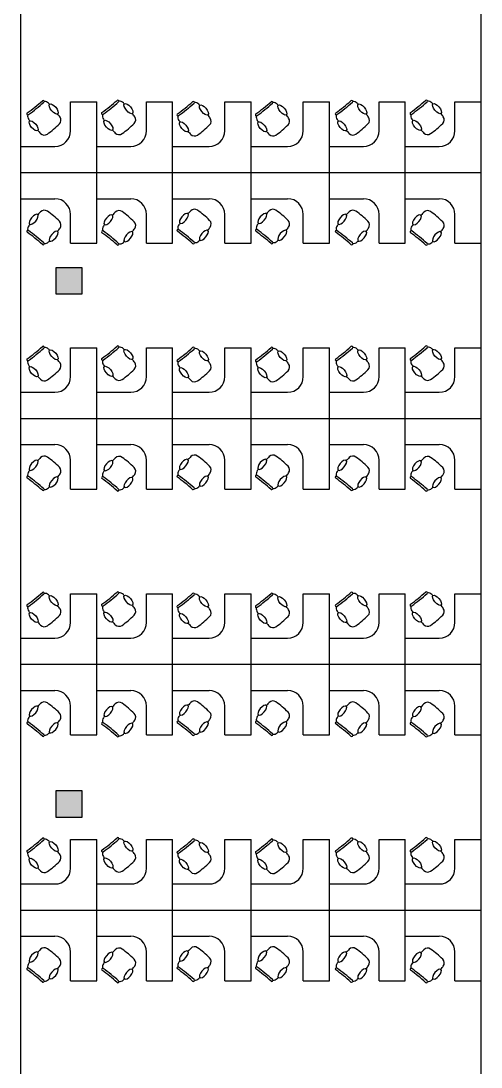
# Model space of a CAD drawing. Header units: millimetres. Extents: x 958 to 636282, y 2095 to 161571.
# Drawn here: x 122768 to 131568, y 32315 to 52315 of the extents above; entities that cross this region are included whole.
import ezdxf

# ---------------------------------------------------------------- set-up
doc = ezdxf.new("R2010")
doc.units = ezdxf.units.MM
for name, color, linetype in [('COLUMN', 9, 'Continuous'), ('PUB_HATCH', 8, 'Continuous'), ('W', 7, 'Continuous')]:
    doc.layers.add(name, color=color, linetype=linetype)

# ---------------------------------------------------------------- blocks, each defined once
blk = doc.blocks.new('_fzh')
blk.add_lwpolyline([(-0.5, -0.5), (0.5, -0.5), (0.5, 0.5), (-0.5, 0.5)], close=True)
at = {"layer": 'PUB_HATCH'}
blk.add_solid([(-0.5, -0.5), (0.5, -0.5), (-0.5, 0.5), (0.5, 0.5)], dxfattribs=at)

msp = doc.modelspace()

# ---------------------------------------------------------------- linework, layer by layer
for p, q in [((122767.733, 10465.286), (122767.733, 64865.286)), ((131567.733, 10465.286), (131567.733, 64865.286))]:
    msp.add_line(p, q)
at = {"layer": 'W', "color": 241, "linetype": 'ByBlock', "lineweight": 25, "true_color": 0xf26eae}
for p, q in [((123717.733, 50765.286), (124217.733, 50765.286)), ((123717.733, 50215.286), (123717.733, 50765.286)), ((124217.733, 48065.286), (124217.733, 50765.286)), ((125167.733, 50765.286), (125667.733, 50765.286)), ((125167.733, 50215.286), (125167.733, 50765.286)), ((125667.733, 48065.286), (125667.733, 50765.286)), ((126667.733, 50765.286), (127167.733, 50765.286)), ((126667.733, 50215.286), (126667.733, 50765.286)), ((127167.733, 48065.286), (127167.733, 50765.286)), ((128167.733, 50765.286), (128667.733, 50765.286)), ((128167.733, 50215.286), (128167.733, 50765.286)), ((128667.733, 48065.286), (128667.733, 50765.286)), ((129617.733, 50765.286), (130117.733, 50765.286)), ((129617.733, 50215.286), (129617.733, 50765.286)), ((130117.733, 48065.286), (130117.733, 50765.286)), ((131067.733, 50765.286), (131567.733, 50765.286)), ((131067.733, 50215.286), (131067.733, 50765.286)), ((131567.733, 48065.286), (131567.733, 50765.286)), ((122767.733, 49915.286), (123417.733, 49915.286)), ((122767.733, 48915.286), (122767.733, 49915.286)), ((124217.733, 49915.286), (124867.733, 49915.286)), ((125667.733, 49915.286), (126367.733, 49915.286)), ((127167.733, 49915.286), (127867.733, 49915.286)), ((128667.733, 49915.286), (129317.733, 49915.286)), ((130117.733, 49915.286), (130767.733, 49915.286)), ((122767.733, 49415.286), (131567.733, 49415.286)), ((122767.733, 48915.286), (123417.733, 48915.286)), ((124217.733, 48915.286), (124867.733, 48915.286)), ((125667.733, 48915.286), (126367.733, 48915.286)), ((127167.733, 48915.286), (127867.733, 48915.286)), ((128667.733, 48915.286), (129317.733, 48915.286)), ((130117.733, 48915.286), (130767.733, 48915.286)), ((123717.733, 48065.286), (123717.733, 48615.286)), ((125167.733, 48065.286), (125167.733, 48615.286)), ((126667.733, 48065.286), (126667.733, 48615.286)), ((128167.733, 48065.286), (128167.733, 48615.286)), ((129617.733, 48065.286), (129617.733, 48615.286)), ((131067.733, 48065.286), (131067.733, 48615.286)), ((123717.733, 48065.286), (124217.733, 48065.286)), ((125167.733, 48065.286), (125667.733, 48065.286)), ((126667.733, 48065.286), (127167.733, 48065.286)), ((128167.733, 48065.286), (128667.733, 48065.286)), ((129617.733, 48065.286), (130117.733, 48065.286)), ((131067.733, 48065.286), (131567.733, 48065.286)), ((123717.733, 46065.286), (124217.733, 46065.286)), ((123717.733, 45515.286), (123717.733, 46065.286)), ((124217.733, 43365.286), (124217.733, 46065.286)), ((125167.733, 46065.286), (125667.733, 46065.286)), ((125167.733, 45515.286), (125167.733, 46065.286)), ((125667.733, 43365.286), (125667.733, 46065.286)), ((126667.733, 46065.286), (127167.733, 46065.286)), ((126667.733, 45515.286), (126667.733, 46065.286)), ((127167.733, 43365.286), (127167.733, 46065.286)), ((128167.733, 46065.286), (128667.733, 46065.286)), ((128167.733, 45515.286), (128167.733, 46065.286)), ((128667.733, 43365.286), (128667.733, 46065.286)), ((129617.733, 46065.286), (130117.733, 46065.286)), ((129617.733, 45515.286), (129617.733, 46065.286)), ((130117.733, 43365.286), (130117.733, 46065.286)), ((131067.733, 46065.286), (131567.733, 46065.286)), ((131067.733, 45515.286), (131067.733, 46065.286)), ((131567.733, 43365.286), (131567.733, 46065.286)), ((122767.733, 45215.286), (123417.733, 45215.286)), ((122767.733, 44215.286), (122767.733, 45215.286)), ((124217.733, 45215.286), (124867.733, 45215.286)), ((125667.733, 45215.286), (126367.733, 45215.286)), ((127167.733, 45215.286), (127867.733, 45215.286)), ((128667.733, 45215.286), (129317.733, 45215.286)), ((130117.733, 45215.286), (130767.733, 45215.286)), ((122767.733, 44715.286), (131567.733, 44715.286)), ((122767.733, 44215.286), (123417.733, 44215.286)), ((124217.733, 44215.286), (124867.733, 44215.286)), ((125667.733, 44215.286), (126367.733, 44215.286)), ((127167.733, 44215.286), (127867.733, 44215.286)), ((128667.733, 44215.286), (129317.733, 44215.286)), ((130117.733, 44215.286), (130767.733, 44215.286)), ((123717.733, 43365.286), (123717.733, 43915.286)), ((125167.733, 43365.286), (125167.733, 43915.286)), ((126667.733, 43365.286), (126667.733, 43915.286)), ((128167.733, 43365.286), (128167.733, 43915.286)), ((129617.733, 43365.286), (129617.733, 43915.286)), ((131067.733, 43365.286), (131067.733, 43915.286)), ((123717.733, 43365.286), (124217.733, 43365.286)), ((125167.733, 43365.286), (125667.733, 43365.286)), ((126667.733, 43365.286), (127167.733, 43365.286)), ((128167.733, 43365.286), (128667.733, 43365.286)), ((129617.733, 43365.286), (130117.733, 43365.286)), ((131067.733, 43365.286), (131567.733, 43365.286)), ((123717.733, 41365.286), (124217.733, 41365.286)), ((123717.733, 40815.286), (123717.733, 41365.286)), ((124217.733, 38665.286), (124217.733, 41365.286)), ((125167.733, 41365.286), (125667.733, 41365.286)), ((125167.733, 40815.286), (125167.733, 41365.286)), ((125667.733, 38665.286), (125667.733, 41365.286)), ((126667.733, 41365.286), (127167.733, 41365.286)), ((126667.733, 40815.286), (126667.733, 41365.286)), ((127167.733, 38665.286), (127167.733, 41365.286)), ((128167.733, 41365.286), (128667.733, 41365.286)), ((128167.733, 40815.286), (128167.733, 41365.286)), ((128667.733, 38665.286), (128667.733, 41365.286)), ((129617.733, 41365.286), (130117.733, 41365.286)), ((129617.733, 40815.286), (129617.733, 41365.286)), ((130117.733, 38665.286), (130117.733, 41365.286)), ((131067.733, 41365.286), (131567.733, 41365.286)), ((131067.733, 40815.286), (131067.733, 41365.286)), ((131567.733, 38665.286), (131567.733, 41365.286)), ((122767.733, 40515.286), (123417.733, 40515.286)), ((122767.733, 39515.286), (122767.733, 40515.286)), ((124217.733, 40515.286), (124867.733, 40515.286)), ((125667.733, 40515.286), (126367.733, 40515.286)), ((127167.733, 40515.286), (127867.733, 40515.286)), ((128667.733, 40515.286), (129317.733, 40515.286)), ((130117.733, 40515.286), (130767.733, 40515.286)), ((122767.733, 40015.286), (131567.733, 40015.286)), ((122767.733, 39515.286), (123417.733, 39515.286)), ((124217.733, 39515.286), (124867.733, 39515.286)), ((125667.733, 39515.286), (126367.733, 39515.286)), ((127167.733, 39515.286), (127867.733, 39515.286)), ((128667.733, 39515.286), (129317.733, 39515.286)), ((130117.733, 39515.286), (130767.733, 39515.286)), ((123717.733, 38665.286), (123717.733, 39215.286)), ((125167.733, 38665.286), (125167.733, 39215.286)), ((126667.733, 38665.286), (126667.733, 39215.286)), ((128167.733, 38665.286), (128167.733, 39215.286)), ((129617.733, 38665.286), (129617.733, 39215.286)), ((131067.733, 38665.286), (131067.733, 39215.286)), ((123717.733, 38665.286), (124217.733, 38665.286)), ((125167.733, 38665.286), (125667.733, 38665.286)), ((126667.733, 38665.286), (127167.733, 38665.286)), ((128167.733, 38665.286), (128667.733, 38665.286)), ((129617.733, 38665.286), (130117.733, 38665.286)), ((131067.733, 38665.286), (131567.733, 38665.286)), ((123717.733, 36665.286), (124217.733, 36665.286)), ((123717.733, 36115.286), (123717.733, 36665.286)), ((124217.733, 33965.286), (124217.733, 36665.286)), ((125167.733, 36665.286), (125667.733, 36665.286)), ((125167.733, 36115.286), (125167.733, 36665.286)), ((125667.733, 33965.286), (125667.733, 36665.286)), ((126667.733, 36665.286), (127167.733, 36665.286)), ((126667.733, 36115.286), (126667.733, 36665.286)), ((127167.733, 33965.286), (127167.733, 36665.286)), ((128167.733, 36665.286), (128667.733, 36665.286)), ((128167.733, 36115.286), (128167.733, 36665.286)), ((128667.733, 33965.286), (128667.733, 36665.286)), ((129617.733, 36665.286), (130117.733, 36665.286)), ((129617.733, 36115.286), (129617.733, 36665.286)), ((130117.733, 33965.286), (130117.733, 36665.286)), ((131067.733, 36665.286), (131567.733, 36665.286)), ((131067.733, 36115.286), (131067.733, 36665.286)), ((131567.733, 33965.286), (131567.733, 36665.286)), ((122767.733, 35815.286), (123417.733, 35815.286)), ((122767.733, 34815.286), (122767.733, 35815.286)), ((124217.733, 35815.286), (124867.733, 35815.286)), ((125667.733, 35815.286), (126367.733, 35815.286)), ((127167.733, 35815.286), (127867.733, 35815.286)), ((128667.733, 35815.286), (129317.733, 35815.286)), ((130117.733, 35815.286), (130767.733, 35815.286)), ((122767.733, 35315.286), (131567.733, 35315.286)), ((122767.733, 34815.286), (123417.733, 34815.286)), ((124217.733, 34815.286), (124867.733, 34815.286)), ((125667.733, 34815.286), (126367.733, 34815.286)), ((127167.733, 34815.286), (127867.733, 34815.286)), ((128667.733, 34815.286), (129317.733, 34815.286)), ((130117.733, 34815.286), (130767.733, 34815.286)), ((123717.733, 33965.286), (123717.733, 34515.286)), ((125167.733, 33965.286), (125167.733, 34515.286)), ((126667.733, 33965.286), (126667.733, 34515.286)), ((128167.733, 33965.286), (128167.733, 34515.286)), ((129617.733, 33965.286), (129617.733, 34515.286)), ((131067.733, 33965.286), (131067.733, 34515.286)), ((123717.733, 33965.286), (124217.733, 33965.286)), ((125167.733, 33965.286), (125667.733, 33965.286)), ((126667.733, 33965.286), (127167.733, 33965.286)), ((128167.733, 33965.286), (128667.733, 33965.286)), ((129617.733, 33965.286), (130117.733, 33965.286)), ((131067.733, 33965.286), (131567.733, 33965.286))]:
    msp.add_line(p, q, dxfattribs=at)
at = {"layer": 'W', "color": 3, "linetype": 'ByBlock', "lineweight": 25}
for centre, radius, start, end in [((123248.185, 50717.287), 100, 134.2455695, 134.2455695), ((124677.568, 50725.025), 100, 134.2455695, 134.2455695), ((124621.749, 50782.333), 20, 314.2455695, 134.2455695), ((129148.185, 50717.287), 100, 134.2455695, 134.2455695), ((130577.568, 50725.025), 100, 134.2455695, 134.2455695), ((130521.749, 50782.333), 20, 314.2455695, 134.2455695), ((120894.393, 53340.503), 3424.515, 305.5954449, 311.8329489), ((120897.353, 53336.302), 3459.376, 305.5979133, 311.8707109), ((123192.366, 50774.595), 20, 314.2455695, 134.2455695), ((123224.149, 50672.657), 100, 43.2109613, 96.8693529), ((121386.871, 48946.676), 2620.833, 42.6203699, 43.2109613), ((122323.776, 53348.241), 3424.515, 305.5954449, 311.8329489), ((122326.736, 53344.04), 3459.376, 305.5979133, 311.8707109), ((124653.532, 50680.395), 100, 43.2109613, 96.8693529), ((122816.254, 48954.414), 2620.833, 42.6203699, 43.2109613), ((123766.396, 53322.101), 3424.515, 305.5954449, 311.8329489), ((123769.356, 53317.9), 3459.376, 305.5979133, 311.8707109), ((126120.188, 50698.885), 100, 134.2455695, 134.2455695), ((126064.369, 50756.193), 20, 314.2455695, 134.2455695), ((126096.152, 50654.255), 100, 43.2109613, 96.8693529), ((124258.874, 48928.274), 2620.833, 42.6203699, 43.2109613), ((125266.396, 53322.101), 3424.515, 305.5954449, 311.8329489), ((125269.356, 53317.9), 3459.376, 305.5979133, 311.8707109), ((127620.188, 50698.885), 100, 134.2455695, 134.2455695), ((127564.369, 50756.193), 20, 314.2455695, 134.2455695), ((127596.152, 50654.255), 100, 43.2109613, 96.8693529), ((125758.874, 48928.274), 2620.833, 42.6203699, 43.2109613), ((126794.393, 53340.503), 3424.515, 305.5954449, 311.8329489), ((126797.353, 53336.302), 3459.376, 305.5979133, 311.8707109), ((129092.366, 50774.595), 20, 314.2455695, 134.2455695), ((129124.149, 50672.657), 100, 43.2109613, 96.8693529), ((127286.871, 48946.676), 2620.833, 42.6203699, 43.2109613), ((128223.776, 53348.241), 3424.515, 305.5954449, 311.8329489), ((128226.736, 53344.04), 3459.376, 305.5979133, 311.8707109), ((130553.532, 50680.395), 100, 43.2109613, 96.8693529), ((128716.254, 48954.414), 2620.833, 42.6203699, 43.2109613), ((122899.347, 50539.638), 20, 125.7544305, 305.7544305), ((122996.279, 50490.434), 100, 162.9938795, 216.6323842), ((125019.198, 51994.561), 2620.833, 216.6323842, 217.3796301), ((121386.871, 48946.676), 2620.833, 35.6967655, 37.3796301), ((123434.081, 50417.571), 100, 314.6880866, 35.6967655), ((124328.73, 50547.376), 20, 125.7544305, 305.7544305), ((124425.662, 50498.172), 100, 162.9938795, 216.6323842), ((126448.581, 52002.299), 2620.833, 216.6323842, 217.3796301), ((122816.254, 48954.414), 2620.833, 35.6967655, 37.3796301), ((124863.464, 50425.309), 100, 314.6880866, 35.6967655), ((125771.35, 50521.236), 20, 125.7544305, 305.7544305), ((125868.282, 50472.032), 100, 162.9938795, 216.6323842), ((127891.201, 51976.159), 2620.833, 216.6323842, 217.3796301), ((124258.874, 48928.274), 2620.833, 35.6967655, 37.3796301), ((126306.084, 50399.169), 100, 314.6880866, 35.6967655), ((127271.35, 50521.236), 20, 125.7544305, 305.7544305), ((127368.282, 50472.032), 100, 162.9938795, 216.6323842), ((129391.201, 51976.159), 2620.833, 216.6323842, 217.3796301), ((125758.874, 48928.274), 2620.833, 35.6967655, 37.3796301), ((127806.084, 50399.169), 100, 314.6880866, 35.6967655), ((128799.347, 50539.638), 20, 125.7544305, 305.7544305), ((128896.279, 50490.434), 100, 162.9938795, 216.6323842), ((130919.198, 51994.561), 2620.833, 216.6323842, 217.3796301), ((127286.871, 48946.676), 2620.833, 35.6967655, 37.3796301), ((129334.081, 50417.571), 100, 314.6880866, 35.6967655), ((130228.73, 50547.376), 20, 125.7544305, 305.7544305), ((130325.662, 50498.172), 100, 162.9938795, 216.6323842), ((132348.581, 52002.299), 2620.833, 216.6323842, 217.3796301), ((128716.254, 48954.414), 2620.833, 35.6967655, 37.3796301), ((130763.464, 50425.309), 100, 314.6880866, 35.6967655), ((125019.198, 51994.561), 2620.833, 222.6203699, 224.3032345), ((122204.571, 51660.541), 1848.333, 305.3119134, 314.6880866), ((126448.581, 52002.299), 2620.833, 222.6203699, 224.3032345), ((123633.954, 51668.279), 1848.333, 305.3119134, 314.6880866), ((127891.201, 51976.159), 2620.833, 222.6203699, 224.3032345), ((125076.574, 51642.139), 1848.333, 305.3119134, 314.6880866), ((129391.201, 51976.159), 2620.833, 222.6203699, 224.3032345), ((126576.574, 51642.139), 1848.333, 305.3119134, 314.6880866), ((130919.198, 51994.561), 2620.833, 222.6203699, 224.3032345), ((128104.571, 51660.541), 1848.333, 305.3119134, 314.6880866), ((132348.581, 52002.299), 2620.833, 222.6203699, 224.3032345), ((129533.954, 51668.279), 1848.333, 305.3119134, 314.6880866), ((123215.156, 50233.87), 100, 224.3032345, 305.3119134), ((124644.539, 50241.608), 100, 224.3032345, 305.3119134), ((126087.159, 50215.468), 100, 224.3032345, 305.3119134), ((127587.159, 50215.468), 100, 224.3032345, 305.3119134), ((129115.156, 50233.87), 100, 224.3032345, 305.3119134), ((130544.539, 50241.608), 100, 224.3032345, 305.3119134), ((125019.198, 46836.011), 2620.833, 135.6967655, 137.3796301), ((123215.156, 48596.701), 100, 54.6880866, 135.6967655), ((122204.571, 47170.03), 1848.333, 45.3119134, 54.6880866), ((126448.581, 46828.272), 2620.833, 135.6967655, 137.3796301), ((124644.539, 48588.963), 100, 54.6880866, 135.6967655), ((123633.954, 47162.292), 1848.333, 45.3119134, 54.6880866), ((127891.201, 46854.413), 2620.833, 135.6967655, 137.3796301), ((126087.159, 48615.103), 100, 54.6880866, 135.6967655), ((125076.574, 47188.432), 1848.333, 45.3119134, 54.6880866), ((129391.201, 46854.413), 2620.833, 135.6967655, 137.3796301), ((127587.159, 48615.103), 100, 54.6880866, 135.6967655), ((126576.574, 47188.432), 1848.333, 45.3119134, 54.6880866), ((130919.198, 46836.011), 2620.833, 135.6967655, 137.3796301), ((129115.156, 48596.701), 100, 54.6880866, 135.6967655), ((128104.571, 47170.03), 1848.333, 45.3119134, 54.6880866), ((132348.581, 46828.272), 2620.833, 135.6967655, 137.3796301), ((130544.539, 48588.963), 100, 54.6880866, 135.6967655), ((129533.954, 47162.292), 1848.333, 45.3119134, 54.6880866), ((125019.198, 46836.011), 2620.833, 142.6203699, 143.3676158), ((123434.081, 48413.001), 100, 324.3032345, 45.3119134), ((126448.581, 46828.272), 2620.833, 142.6203699, 143.3676158), ((124863.464, 48405.262), 100, 324.3032345, 45.3119134), ((125868.282, 48358.54), 100, 143.3676158, 197.0061205), ((127891.201, 46854.413), 2620.833, 142.6203699, 143.3676158), ((126306.084, 48431.403), 100, 324.3032345, 45.3119134), ((127368.282, 48358.54), 100, 143.3676158, 197.0061205), ((129391.201, 46854.413), 2620.833, 142.6203699, 143.3676158), ((127806.084, 48431.403), 100, 324.3032345, 45.3119134), ((130919.198, 46836.011), 2620.833, 142.6203699, 143.3676158), ((129334.081, 48413.001), 100, 324.3032345, 45.3119134), ((132348.581, 46828.272), 2620.833, 142.6203699, 143.3676158), ((130763.464, 48405.262), 100, 324.3032345, 45.3119134), ((122899.347, 48290.933), 20, 54.2455695, 234.2455695), ((120894.393, 45490.068), 3424.515, 48.1670511, 54.4045551), ((122996.279, 48340.138), 100, 143.3676158, 197.0061205), ((120897.353, 45494.269), 3459.376, 48.1292891, 54.4020867), ((123248.185, 48113.284), 100, 225.7544305, 225.7544305), ((121386.871, 49883.895), 2620.833, 322.6203699, 324.3032345), ((124328.73, 48283.195), 20, 54.2455695, 234.2455695), ((122323.776, 45482.33), 3424.515, 48.1670511, 54.4045551), ((124425.662, 48332.4), 100, 143.3676158, 197.0061205), ((122326.736, 45486.531), 3459.376, 48.1292891, 54.4020867), ((124677.568, 48105.546), 100, 225.7544305, 225.7544305), ((122816.254, 49876.157), 2620.833, 322.6203699, 324.3032345), ((125771.35, 48309.335), 20, 54.2455695, 234.2455695), ((123766.396, 45508.47), 3424.515, 48.1670511, 54.4045551), ((123769.356, 45512.671), 3459.376, 48.1292891, 54.4020867), ((126120.188, 48131.686), 100, 225.7544305, 225.7544305), ((124258.874, 49902.297), 2620.833, 322.6203699, 324.3032345), ((127271.35, 48309.335), 20, 54.2455695, 234.2455695), ((125266.396, 45508.47), 3424.515, 48.1670511, 54.4045551), ((125269.356, 45512.671), 3459.376, 48.1292891, 54.4020867), ((127620.188, 48131.686), 100, 225.7544305, 225.7544305), ((125758.874, 49902.297), 2620.833, 322.6203699, 324.3032345), ((128799.347, 48290.933), 20, 54.2455695, 234.2455695), ((126794.393, 45490.068), 3424.515, 48.1670511, 54.4045551), ((128896.279, 48340.138), 100, 143.3676158, 197.0061205), ((126797.353, 45494.269), 3459.376, 48.1292891, 54.4020867), ((129148.185, 48113.284), 100, 225.7544305, 225.7544305), ((127286.871, 49883.895), 2620.833, 322.6203699, 324.3032345), ((130228.73, 48283.195), 20, 54.2455695, 234.2455695), ((128223.776, 45482.33), 3424.515, 48.1670511, 54.4045551), ((130325.662, 48332.4), 100, 143.3676158, 197.0061205), ((128226.736, 45486.531), 3459.376, 48.1292891, 54.4020867), ((130577.568, 48105.546), 100, 225.7544305, 225.7544305), ((128716.254, 49876.157), 2620.833, 322.6203699, 324.3032345), ((123192.366, 48055.976), 20, 225.7544305, 45.7544305), ((123224.149, 48157.914), 100, 263.1306471, 316.7890387), ((121386.871, 49883.895), 2620.833, 316.7890387, 317.3796301), ((124621.749, 48048.238), 20, 225.7544305, 45.7544305), ((124653.532, 48150.176), 100, 263.1306471, 316.7890387), ((122816.254, 49876.157), 2620.833, 316.7890387, 317.3796301), ((126064.369, 48074.378), 20, 225.7544305, 45.7544305), ((126096.152, 48176.316), 100, 263.1306471, 316.7890387), ((124258.874, 49902.297), 2620.833, 316.7890387, 317.3796301), ((127564.369, 48074.378), 20, 225.7544305, 45.7544305), ((127596.152, 48176.316), 100, 263.1306471, 316.7890387), ((125758.874, 49902.297), 2620.833, 316.7890387, 317.3796301), ((129092.366, 48055.976), 20, 225.7544305, 45.7544305), ((129124.149, 48157.914), 100, 263.1306471, 316.7890387), ((127286.871, 49883.895), 2620.833, 316.7890387, 317.3796301), ((130521.749, 48048.238), 20, 225.7544305, 45.7544305), ((130553.532, 48150.176), 100, 263.1306471, 316.7890387), ((128716.254, 49876.157), 2620.833, 316.7890387, 317.3796301), ((120894.393, 48640.503), 3424.515, 305.5954449, 311.8329489), ((120897.353, 48636.302), 3459.376, 305.5979133, 311.8707109), ((123248.185, 46017.287), 100, 134.2455695, 134.2455695), ((123192.366, 46074.595), 20, 314.2455695, 134.2455695), ((123224.149, 45972.657), 100, 43.2109613, 96.8693529), ((121386.871, 44246.676), 2620.833, 42.6203699, 43.2109613), ((122323.776, 48648.241), 3424.515, 305.5954449, 311.8329489), ((122326.736, 48644.04), 3459.376, 305.5979133, 311.8707109), ((124677.568, 46025.025), 100, 134.2455695, 134.2455695), ((124621.749, 46082.333), 20, 314.2455695, 134.2455695), ((124653.532, 45980.395), 100, 43.2109613, 96.8693529), ((122816.254, 44254.414), 2620.833, 42.6203699, 43.2109613), ((123766.396, 48622.101), 3424.515, 305.5954449, 311.8329489), ((123769.356, 48617.9), 3459.376, 305.5979133, 311.8707109), ((126120.188, 45998.885), 100, 134.2455695, 134.2455695), ((126064.369, 46056.193), 20, 314.2455695, 134.2455695), ((126096.152, 45954.255), 100, 43.2109613, 96.8693529), ((124258.874, 44228.274), 2620.833, 42.6203699, 43.2109613), ((125266.396, 48622.101), 3424.515, 305.5954449, 311.8329489), ((125269.356, 48617.9), 3459.376, 305.5979133, 311.8707109), ((127620.188, 45998.885), 100, 134.2455695, 134.2455695), ((127564.369, 46056.193), 20, 314.2455695, 134.2455695), ((127596.152, 45954.255), 100, 43.2109613, 96.8693529), ((125758.874, 44228.274), 2620.833, 42.6203699, 43.2109613), ((126794.393, 48640.503), 3424.515, 305.5954449, 311.8329489), ((126797.353, 48636.302), 3459.376, 305.5979133, 311.8707109), ((129148.185, 46017.287), 100, 134.2455695, 134.2455695), ((129092.366, 46074.595), 20, 314.2455695, 134.2455695), ((129124.149, 45972.657), 100, 43.2109613, 96.8693529), ((127286.871, 44246.676), 2620.833, 42.6203699, 43.2109613), ((128223.776, 48648.241), 3424.515, 305.5954449, 311.8329489), ((128226.736, 48644.04), 3459.376, 305.5979133, 311.8707109), ((130577.568, 46025.025), 100, 134.2455695, 134.2455695), ((130521.749, 46082.333), 20, 314.2455695, 134.2455695), ((130553.532, 45980.395), 100, 43.2109613, 96.8693529), ((128716.254, 44254.414), 2620.833, 42.6203699, 43.2109613), ((122899.347, 45839.638), 20, 125.7544305, 305.7544305), ((122996.279, 45790.434), 100, 162.9938795, 216.6323842), ((121386.871, 44246.676), 2620.833, 35.6967655, 37.3796301), ((124328.73, 45847.376), 20, 125.7544305, 305.7544305), ((124425.662, 45798.172), 100, 162.9938795, 216.6323842), ((122816.254, 44254.414), 2620.833, 35.6967655, 37.3796301), ((125771.35, 45821.236), 20, 125.7544305, 305.7544305), ((125868.282, 45772.032), 100, 162.9938795, 216.6323842), ((124258.874, 44228.274), 2620.833, 35.6967655, 37.3796301), ((127271.35, 45821.236), 20, 125.7544305, 305.7544305), ((127368.282, 45772.032), 100, 162.9938795, 216.6323842), ((125758.874, 44228.274), 2620.833, 35.6967655, 37.3796301), ((128799.347, 45839.638), 20, 125.7544305, 305.7544305), ((128896.279, 45790.434), 100, 162.9938795, 216.6323842), ((127286.871, 44246.676), 2620.833, 35.6967655, 37.3796301), ((130228.73, 45847.376), 20, 125.7544305, 305.7544305), ((130325.662, 45798.172), 100, 162.9938795, 216.6323842), ((128716.254, 44254.414), 2620.833, 35.6967655, 37.3796301), ((125019.198, 47294.561), 2620.833, 216.6323842, 217.3796301), ((122204.571, 46960.541), 1848.333, 305.3119134, 314.6880866), ((123434.081, 45717.571), 100, 314.6880866, 35.6967655), ((126448.581, 47302.299), 2620.833, 216.6323842, 217.3796301), ((123633.954, 46968.279), 1848.333, 305.3119134, 314.6880866), ((124863.464, 45725.309), 100, 314.6880866, 35.6967655), ((127891.201, 47276.159), 2620.833, 216.6323842, 217.3796301), ((125076.574, 46942.139), 1848.333, 305.3119134, 314.6880866), ((126306.084, 45699.169), 100, 314.6880866, 35.6967655), ((129391.201, 47276.159), 2620.833, 216.6323842, 217.3796301), ((126576.574, 46942.139), 1848.333, 305.3119134, 314.6880866), ((127806.084, 45699.169), 100, 314.6880866, 35.6967655), ((130919.198, 47294.561), 2620.833, 216.6323842, 217.3796301), ((128104.571, 46960.541), 1848.333, 305.3119134, 314.6880866), ((129334.081, 45717.571), 100, 314.6880866, 35.6967655), ((132348.581, 47302.299), 2620.833, 216.6323842, 217.3796301), ((129533.954, 46968.279), 1848.333, 305.3119134, 314.6880866), ((130763.464, 45725.309), 100, 314.6880866, 35.6967655), ((125019.198, 47294.561), 2620.833, 222.6203699, 224.3032345), ((123215.156, 45533.87), 100, 224.3032345, 305.3119134), ((126448.581, 47302.299), 2620.833, 222.6203699, 224.3032345), ((124644.539, 45541.608), 100, 224.3032345, 305.3119134), ((127891.201, 47276.159), 2620.833, 222.6203699, 224.3032345), ((126087.159, 45515.468), 100, 224.3032345, 305.3119134), ((129391.201, 47276.159), 2620.833, 222.6203699, 224.3032345), ((127587.159, 45515.468), 100, 224.3032345, 305.3119134), ((130919.198, 47294.561), 2620.833, 222.6203699, 224.3032345), ((129115.156, 45533.87), 100, 224.3032345, 305.3119134), ((132348.581, 47302.299), 2620.833, 222.6203699, 224.3032345), ((130544.539, 45541.608), 100, 224.3032345, 305.3119134), ((126087.159, 43915.103), 100, 54.6880866, 135.6967655), ((127587.159, 43915.103), 100, 54.6880866, 135.6967655), ((125019.198, 42136.011), 2620.833, 135.6967655, 137.3796301), ((123215.156, 43896.701), 100, 54.6880866, 135.6967655), ((122204.571, 42470.03), 1848.333, 45.3119134, 54.6880866), ((126448.581, 42128.272), 2620.833, 135.6967655, 137.3796301), ((124644.539, 43888.963), 100, 54.6880866, 135.6967655), ((123633.954, 42462.292), 1848.333, 45.3119134, 54.6880866), ((127891.201, 42154.413), 2620.833, 135.6967655, 137.3796301), ((125076.574, 42488.432), 1848.333, 45.3119134, 54.6880866), ((126306.084, 43731.403), 100, 324.3032345, 45.3119134), ((129391.201, 42154.413), 2620.833, 135.6967655, 137.3796301), ((126576.574, 42488.432), 1848.333, 45.3119134, 54.6880866), ((127806.084, 43731.403), 100, 324.3032345, 45.3119134), ((130919.198, 42136.011), 2620.833, 135.6967655, 137.3796301), ((129115.156, 43896.701), 100, 54.6880866, 135.6967655), ((128104.571, 42470.03), 1848.333, 45.3119134, 54.6880866), ((132348.581, 42128.272), 2620.833, 135.6967655, 137.3796301), ((130544.539, 43888.963), 100, 54.6880866, 135.6967655), ((129533.954, 42462.292), 1848.333, 45.3119134, 54.6880866), ((122899.347, 43590.933), 20, 54.2455695, 234.2455695), ((122996.279, 43640.138), 100, 143.3676158, 197.0061205), ((120897.353, 40794.269), 3459.376, 48.1292891, 54.4020867), ((125019.198, 42136.011), 2620.833, 142.6203699, 143.3676158), ((121386.871, 45183.895), 2620.833, 322.6203699, 324.3032345), ((123434.081, 43713.001), 100, 324.3032345, 45.3119134), ((124328.73, 43583.195), 20, 54.2455695, 234.2455695), ((124425.662, 43632.4), 100, 143.3676158, 197.0061205), ((126448.581, 42128.272), 2620.833, 142.6203699, 143.3676158), ((122816.254, 45176.157), 2620.833, 322.6203699, 324.3032345), ((124863.464, 43705.262), 100, 324.3032345, 45.3119134), ((125771.35, 43609.335), 20, 54.2455695, 234.2455695), ((125868.282, 43658.54), 100, 143.3676158, 197.0061205), ((123769.356, 40812.671), 3459.376, 48.1292891, 54.4020867), ((127891.201, 42154.413), 2620.833, 142.6203699, 143.3676158), ((124258.874, 45202.297), 2620.833, 322.6203699, 324.3032345), ((127271.35, 43609.335), 20, 54.2455695, 234.2455695), ((127368.282, 43658.54), 100, 143.3676158, 197.0061205), ((125269.356, 40812.671), 3459.376, 48.1292891, 54.4020867), ((129391.201, 42154.413), 2620.833, 142.6203699, 143.3676158), ((125758.874, 45202.297), 2620.833, 322.6203699, 324.3032345), ((128799.347, 43590.933), 20, 54.2455695, 234.2455695), ((128896.279, 43640.138), 100, 143.3676158, 197.0061205), ((126797.353, 40794.269), 3459.376, 48.1292891, 54.4020867), ((130919.198, 42136.011), 2620.833, 142.6203699, 143.3676158), ((127286.871, 45183.895), 2620.833, 322.6203699, 324.3032345), ((129334.081, 43713.001), 100, 324.3032345, 45.3119134), ((130228.73, 43583.195), 20, 54.2455695, 234.2455695), ((130325.662, 43632.4), 100, 143.3676158, 197.0061205), ((132348.581, 42128.272), 2620.833, 142.6203699, 143.3676158), ((128716.254, 45176.157), 2620.833, 322.6203699, 324.3032345), ((130763.464, 43705.262), 100, 324.3032345, 45.3119134), ((120894.393, 40790.068), 3424.515, 48.1670511, 54.4045551), ((123248.185, 43413.284), 100, 225.7544305, 225.7544305), ((121386.871, 45183.895), 2620.833, 316.7890387, 317.3796301), ((122323.776, 40782.33), 3424.515, 48.1670511, 54.4045551), ((122326.736, 40786.531), 3459.376, 48.1292891, 54.4020867), ((124677.568, 43405.546), 100, 225.7544305, 225.7544305), ((122816.254, 45176.157), 2620.833, 316.7890387, 317.3796301), ((123766.396, 40808.47), 3424.515, 48.1670511, 54.4045551), ((126120.188, 43431.686), 100, 225.7544305, 225.7544305), ((126096.152, 43476.316), 100, 263.1306471, 316.7890387), ((124258.874, 45202.297), 2620.833, 316.7890387, 317.3796301), ((125266.396, 40808.47), 3424.515, 48.1670511, 54.4045551), ((127620.188, 43431.686), 100, 225.7544305, 225.7544305), ((127596.152, 43476.316), 100, 263.1306471, 316.7890387), ((125758.874, 45202.297), 2620.833, 316.7890387, 317.3796301), ((126794.393, 40790.068), 3424.515, 48.1670511, 54.4045551), ((129148.185, 43413.284), 100, 225.7544305, 225.7544305), ((127286.871, 45183.895), 2620.833, 316.7890387, 317.3796301), ((128223.776, 40782.33), 3424.515, 48.1670511, 54.4045551), ((128226.736, 40786.531), 3459.376, 48.1292891, 54.4020867), ((130577.568, 43405.546), 100, 225.7544305, 225.7544305), ((128716.254, 45176.157), 2620.833, 316.7890387, 317.3796301), ((123192.366, 43355.976), 20, 225.7544305, 45.7544305), ((123224.149, 43457.914), 100, 263.1306471, 316.7890387), ((124621.749, 43348.238), 20, 225.7544305, 45.7544305), ((124653.532, 43450.176), 100, 263.1306471, 316.7890387), ((126064.369, 43374.378), 20, 225.7544305, 45.7544305), ((127564.369, 43374.378), 20, 225.7544305, 45.7544305), ((129092.366, 43355.976), 20, 225.7544305, 45.7544305), ((129124.149, 43457.914), 100, 263.1306471, 316.7890387), ((130521.749, 43348.238), 20, 225.7544305, 45.7544305), ((130553.532, 43450.176), 100, 263.1306471, 316.7890387), ((123248.185, 41317.287), 100, 134.2455695, 134.2455695), ((124677.568, 41325.025), 100, 134.2455695, 134.2455695), ((124621.749, 41382.333), 20, 314.2455695, 134.2455695), ((129148.185, 41317.287), 100, 134.2455695, 134.2455695), ((130577.568, 41325.025), 100, 134.2455695, 134.2455695), ((130521.749, 41382.333), 20, 314.2455695, 134.2455695), ((120894.393, 43940.503), 3424.515, 305.5954449, 311.8329489), ((120897.353, 43936.302), 3459.376, 305.5979133, 311.8707109), ((123192.366, 41374.595), 20, 314.2455695, 134.2455695), ((123224.149, 41272.657), 100, 43.2109613, 96.8693529), ((121386.871, 39546.676), 2620.833, 42.6203699, 43.2109613), ((122323.776, 43948.241), 3424.515, 305.5954449, 311.8329489), ((122326.736, 43944.04), 3459.376, 305.5979133, 311.8707109), ((124653.532, 41280.395), 100, 43.2109613, 96.8693529), ((122816.254, 39554.414), 2620.833, 42.6203699, 43.2109613), ((123766.396, 43922.101), 3424.515, 305.5954449, 311.8329489), ((123769.356, 43917.9), 3459.376, 305.5979133, 311.8707109), ((126120.188, 41298.885), 100, 134.2455695, 134.2455695), ((126064.369, 41356.193), 20, 314.2455695, 134.2455695), ((126096.152, 41254.255), 100, 43.2109613, 96.8693529), ((124258.874, 39528.274), 2620.833, 42.6203699, 43.2109613), ((125266.396, 43922.101), 3424.515, 305.5954449, 311.8329489), ((125269.356, 43917.9), 3459.376, 305.5979133, 311.8707109), ((127620.188, 41298.885), 100, 134.2455695, 134.2455695), ((127564.369, 41356.193), 20, 314.2455695, 134.2455695), ((127596.152, 41254.255), 100, 43.2109613, 96.8693529), ((125758.874, 39528.274), 2620.833, 42.6203699, 43.2109613), ((126794.393, 43940.503), 3424.515, 305.5954449, 311.8329489), ((126797.353, 43936.302), 3459.376, 305.5979133, 311.8707109), ((129092.366, 41374.595), 20, 314.2455695, 134.2455695), ((129124.149, 41272.657), 100, 43.2109613, 96.8693529), ((127286.871, 39546.676), 2620.833, 42.6203699, 43.2109613), ((128223.776, 43948.241), 3424.515, 305.5954449, 311.8329489), ((128226.736, 43944.04), 3459.376, 305.5979133, 311.8707109), ((130553.532, 41280.395), 100, 43.2109613, 96.8693529), ((128716.254, 39554.414), 2620.833, 42.6203699, 43.2109613), ((122899.347, 41139.638), 20, 125.7544305, 305.7544305), ((122996.279, 41090.434), 100, 162.9938795, 216.6323842), ((125019.198, 42594.561), 2620.833, 216.6323842, 217.3796301), ((121386.871, 39546.676), 2620.833, 35.6967655, 37.3796301), ((123434.081, 41017.571), 100, 314.6880866, 35.6967655), ((124328.73, 41147.376), 20, 125.7544305, 305.7544305), ((124425.662, 41098.172), 100, 162.9938795, 216.6323842), ((126448.581, 42602.299), 2620.833, 216.6323842, 217.3796301), ((122816.254, 39554.414), 2620.833, 35.6967655, 37.3796301), ((124863.464, 41025.309), 100, 314.6880866, 35.6967655), ((125771.35, 41121.236), 20, 125.7544305, 305.7544305), ((125868.282, 41072.032), 100, 162.9938795, 216.6323842), ((127891.201, 42576.159), 2620.833, 216.6323842, 217.3796301), ((124258.874, 39528.274), 2620.833, 35.6967655, 37.3796301), ((126306.084, 40999.169), 100, 314.6880866, 35.6967655), ((127271.35, 41121.236), 20, 125.7544305, 305.7544305), ((127368.282, 41072.032), 100, 162.9938795, 216.6323842), ((129391.201, 42576.159), 2620.833, 216.6323842, 217.3796301), ((125758.874, 39528.274), 2620.833, 35.6967655, 37.3796301), ((127806.084, 40999.169), 100, 314.6880866, 35.6967655), ((128799.347, 41139.638), 20, 125.7544305, 305.7544305), ((128896.279, 41090.434), 100, 162.9938795, 216.6323842), ((130919.198, 42594.561), 2620.833, 216.6323842, 217.3796301), ((127286.871, 39546.676), 2620.833, 35.6967655, 37.3796301), ((129334.081, 41017.571), 100, 314.6880866, 35.6967655), ((130228.73, 41147.376), 20, 125.7544305, 305.7544305), ((130325.662, 41098.172), 100, 162.9938795, 216.6323842), ((132348.581, 42602.299), 2620.833, 216.6323842, 217.3796301), ((128716.254, 39554.414), 2620.833, 35.6967655, 37.3796301), ((130763.464, 41025.309), 100, 314.6880866, 35.6967655), ((125019.198, 42594.561), 2620.833, 222.6203699, 224.3032345), ((122204.571, 42260.541), 1848.333, 305.3119134, 314.6880866), ((126448.581, 42602.299), 2620.833, 222.6203699, 224.3032345), ((123633.954, 42268.279), 1848.333, 305.3119134, 314.6880866), ((127891.201, 42576.159), 2620.833, 222.6203699, 224.3032345), ((125076.574, 42242.139), 1848.333, 305.3119134, 314.6880866), ((129391.201, 42576.159), 2620.833, 222.6203699, 224.3032345), ((126576.574, 42242.139), 1848.333, 305.3119134, 314.6880866), ((130919.198, 42594.561), 2620.833, 222.6203699, 224.3032345), ((128104.571, 42260.541), 1848.333, 305.3119134, 314.6880866), ((132348.581, 42602.299), 2620.833, 222.6203699, 224.3032345), ((129533.954, 42268.279), 1848.333, 305.3119134, 314.6880866), ((123215.156, 40833.87), 100, 224.3032345, 305.3119134), ((124644.539, 40841.608), 100, 224.3032345, 305.3119134), ((126087.159, 40815.468), 100, 224.3032345, 305.3119134), ((127587.159, 40815.468), 100, 224.3032345, 305.3119134), ((129115.156, 40833.87), 100, 224.3032345, 305.3119134), ((130544.539, 40841.608), 100, 224.3032345, 305.3119134), ((125019.198, 37436.011), 2620.833, 135.6967655, 137.3796301), ((123215.156, 39196.701), 100, 54.6880866, 135.6967655), ((122204.571, 37770.03), 1848.333, 45.3119134, 54.6880866), ((126448.581, 37428.272), 2620.833, 135.6967655, 137.3796301), ((124644.539, 39188.963), 100, 54.6880866, 135.6967655), ((123633.954, 37762.292), 1848.333, 45.3119134, 54.6880866), ((127891.201, 37454.413), 2620.833, 135.6967655, 137.3796301), ((126087.159, 39215.103), 100, 54.6880866, 135.6967655), ((125076.574, 37788.432), 1848.333, 45.3119134, 54.6880866), ((129391.201, 37454.413), 2620.833, 135.6967655, 137.3796301), ((127587.159, 39215.103), 100, 54.6880866, 135.6967655), ((126576.574, 37788.432), 1848.333, 45.3119134, 54.6880866), ((130919.198, 37436.011), 2620.833, 135.6967655, 137.3796301), ((129115.156, 39196.701), 100, 54.6880866, 135.6967655), ((128104.571, 37770.03), 1848.333, 45.3119134, 54.6880866), ((132348.581, 37428.272), 2620.833, 135.6967655, 137.3796301), ((130544.539, 39188.963), 100, 54.6880866, 135.6967655), ((129533.954, 37762.292), 1848.333, 45.3119134, 54.6880866), ((125019.198, 37436.011), 2620.833, 142.6203699, 143.3676158), ((123434.081, 39013.001), 100, 324.3032345, 45.3119134), ((126448.581, 37428.272), 2620.833, 142.6203699, 143.3676158), ((124863.464, 39005.262), 100, 324.3032345, 45.3119134), ((125868.282, 38958.54), 100, 143.3676158, 197.0061205), ((127891.201, 37454.413), 2620.833, 142.6203699, 143.3676158), ((126306.084, 39031.403), 100, 324.3032345, 45.3119134), ((127368.282, 38958.54), 100, 143.3676158, 197.0061205), ((129391.201, 37454.413), 2620.833, 142.6203699, 143.3676158), ((127806.084, 39031.403), 100, 324.3032345, 45.3119134), ((130919.198, 37436.011), 2620.833, 142.6203699, 143.3676158), ((129334.081, 39013.001), 100, 324.3032345, 45.3119134), ((132348.581, 37428.272), 2620.833, 142.6203699, 143.3676158), ((130763.464, 39005.262), 100, 324.3032345, 45.3119134), ((122899.347, 38890.933), 20, 54.2455695, 234.2455695), ((120894.393, 36090.068), 3424.515, 48.1670511, 54.4045551), ((122996.279, 38940.138), 100, 143.3676158, 197.0061205), ((120897.353, 36094.269), 3459.376, 48.1292891, 54.4020867), ((123248.185, 38713.284), 100, 225.7544305, 225.7544305), ((121386.871, 40483.895), 2620.833, 322.6203699, 324.3032345), ((124328.73, 38883.195), 20, 54.2455695, 234.2455695), ((122323.776, 36082.33), 3424.515, 48.1670511, 54.4045551), ((124425.662, 38932.4), 100, 143.3676158, 197.0061205), ((122326.736, 36086.531), 3459.376, 48.1292891, 54.4020867), ((124677.568, 38705.546), 100, 225.7544305, 225.7544305), ((122816.254, 40476.157), 2620.833, 322.6203699, 324.3032345), ((125771.35, 38909.335), 20, 54.2455695, 234.2455695), ((123766.396, 36108.47), 3424.515, 48.1670511, 54.4045551), ((123769.356, 36112.671), 3459.376, 48.1292891, 54.4020867), ((126120.188, 38731.686), 100, 225.7544305, 225.7544305), ((124258.874, 40502.297), 2620.833, 322.6203699, 324.3032345), ((127271.35, 38909.335), 20, 54.2455695, 234.2455695), ((125266.396, 36108.47), 3424.515, 48.1670511, 54.4045551), ((125269.356, 36112.671), 3459.376, 48.1292891, 54.4020867), ((127620.188, 38731.686), 100, 225.7544305, 225.7544305), ((125758.874, 40502.297), 2620.833, 322.6203699, 324.3032345), ((128799.347, 38890.933), 20, 54.2455695, 234.2455695), ((126794.393, 36090.068), 3424.515, 48.1670511, 54.4045551), ((128896.279, 38940.138), 100, 143.3676158, 197.0061205), ((126797.353, 36094.269), 3459.376, 48.1292891, 54.4020867), ((129148.185, 38713.284), 100, 225.7544305, 225.7544305), ((127286.871, 40483.895), 2620.833, 322.6203699, 324.3032345), ((130228.73, 38883.195), 20, 54.2455695, 234.2455695), ((128223.776, 36082.33), 3424.515, 48.1670511, 54.4045551), ((130325.662, 38932.4), 100, 143.3676158, 197.0061205), ((128226.736, 36086.531), 3459.376, 48.1292891, 54.4020867), ((130577.568, 38705.546), 100, 225.7544305, 225.7544305), ((128716.254, 40476.157), 2620.833, 322.6203699, 324.3032345), ((123192.366, 38655.976), 20, 225.7544305, 45.7544305), ((123224.149, 38757.914), 100, 263.1306471, 316.7890387), ((121386.871, 40483.895), 2620.833, 316.7890387, 317.3796301), ((124621.749, 38648.238), 20, 225.7544305, 45.7544305), ((124653.532, 38750.176), 100, 263.1306471, 316.7890387), ((122816.254, 40476.157), 2620.833, 316.7890387, 317.3796301), ((126064.369, 38674.378), 20, 225.7544305, 45.7544305), ((126096.152, 38776.316), 100, 263.1306471, 316.7890387), ((124258.874, 40502.297), 2620.833, 316.7890387, 317.3796301), ((127564.369, 38674.378), 20, 225.7544305, 45.7544305), ((127596.152, 38776.316), 100, 263.1306471, 316.7890387), ((125758.874, 40502.297), 2620.833, 316.7890387, 317.3796301), ((129092.366, 38655.976), 20, 225.7544305, 45.7544305), ((129124.149, 38757.914), 100, 263.1306471, 316.7890387), ((127286.871, 40483.895), 2620.833, 316.7890387, 317.3796301), ((130521.749, 38648.238), 20, 225.7544305, 45.7544305), ((130553.532, 38750.176), 100, 263.1306471, 316.7890387), ((128716.254, 40476.157), 2620.833, 316.7890387, 317.3796301), ((120894.393, 39240.503), 3424.515, 305.5954449, 311.8329489), ((120897.353, 39236.302), 3459.376, 305.5979133, 311.8707109), ((123248.185, 36617.287), 100, 134.2455695, 134.2455695), ((123192.366, 36674.595), 20, 314.2455695, 134.2455695), ((123224.149, 36572.657), 100, 43.2109613, 96.8693529), ((121386.871, 34846.676), 2620.833, 42.6203699, 43.2109613), ((122323.776, 39248.241), 3424.515, 305.5954449, 311.8329489), ((122326.736, 39244.04), 3459.376, 305.5979133, 311.8707109), ((124677.568, 36625.025), 100, 134.2455695, 134.2455695), ((124621.749, 36682.333), 20, 314.2455695, 134.2455695), ((124653.532, 36580.395), 100, 43.2109613, 96.8693529), ((122816.254, 34854.414), 2620.833, 42.6203699, 43.2109613), ((123766.396, 39222.101), 3424.515, 305.5954449, 311.8329489), ((123769.356, 39217.9), 3459.376, 305.5979133, 311.8707109), ((126120.188, 36598.885), 100, 134.2455695, 134.2455695), ((126064.369, 36656.193), 20, 314.2455695, 134.2455695), ((126096.152, 36554.255), 100, 43.2109613, 96.8693529), ((124258.874, 34828.274), 2620.833, 42.6203699, 43.2109613), ((125266.396, 39222.101), 3424.515, 305.5954449, 311.8329489), ((125269.356, 39217.9), 3459.376, 305.5979133, 311.8707109), ((127620.188, 36598.885), 100, 134.2455695, 134.2455695), ((127564.369, 36656.193), 20, 314.2455695, 134.2455695), ((127596.152, 36554.255), 100, 43.2109613, 96.8693529), ((125758.874, 34828.274), 2620.833, 42.6203699, 43.2109613), ((126794.393, 39240.503), 3424.515, 305.5954449, 311.8329489), ((126797.353, 39236.302), 3459.376, 305.5979133, 311.8707109), ((129148.185, 36617.287), 100, 134.2455695, 134.2455695), ((129092.366, 36674.595), 20, 314.2455695, 134.2455695), ((129124.149, 36572.657), 100, 43.2109613, 96.8693529), ((127286.871, 34846.676), 2620.833, 42.6203699, 43.2109613), ((128223.776, 39248.241), 3424.515, 305.5954449, 311.8329489), ((128226.736, 39244.04), 3459.376, 305.5979133, 311.8707109), ((130577.568, 36625.025), 100, 134.2455695, 134.2455695), ((130521.749, 36682.333), 20, 314.2455695, 134.2455695), ((130553.532, 36580.395), 100, 43.2109613, 96.8693529), ((128716.254, 34854.414), 2620.833, 42.6203699, 43.2109613), ((122899.347, 36439.638), 20, 125.7544305, 305.7544305), ((122996.279, 36390.434), 100, 162.9938795, 216.6323842), ((121386.871, 34846.676), 2620.833, 35.6967655, 37.3796301), ((124328.73, 36447.376), 20, 125.7544305, 305.7544305), ((124425.662, 36398.172), 100, 162.9938795, 216.6323842), ((122816.254, 34854.414), 2620.833, 35.6967655, 37.3796301), ((125771.35, 36421.236), 20, 125.7544305, 305.7544305), ((125868.282, 36372.032), 100, 162.9938795, 216.6323842), ((124258.874, 34828.274), 2620.833, 35.6967655, 37.3796301), ((127271.35, 36421.236), 20, 125.7544305, 305.7544305), ((127368.282, 36372.032), 100, 162.9938795, 216.6323842), ((125758.874, 34828.274), 2620.833, 35.6967655, 37.3796301), ((128799.347, 36439.638), 20, 125.7544305, 305.7544305), ((128896.279, 36390.434), 100, 162.9938795, 216.6323842), ((127286.871, 34846.676), 2620.833, 35.6967655, 37.3796301), ((130228.73, 36447.376), 20, 125.7544305, 305.7544305), ((130325.662, 36398.172), 100, 162.9938795, 216.6323842), ((128716.254, 34854.414), 2620.833, 35.6967655, 37.3796301), ((125019.198, 37894.561), 2620.833, 216.6323842, 217.3796301), ((122204.571, 37560.541), 1848.333, 305.3119134, 314.6880866), ((123434.081, 36317.571), 100, 314.6880866, 35.6967655), ((126448.581, 37902.299), 2620.833, 216.6323842, 217.3796301), ((123633.954, 37568.279), 1848.333, 305.3119134, 314.6880866), ((124863.464, 36325.309), 100, 314.6880866, 35.6967655), ((127891.201, 37876.159), 2620.833, 216.6323842, 217.3796301), ((125076.574, 37542.139), 1848.333, 305.3119134, 314.6880866), ((126306.084, 36299.169), 100, 314.6880866, 35.6967655), ((129391.201, 37876.159), 2620.833, 216.6323842, 217.3796301), ((126576.574, 37542.139), 1848.333, 305.3119134, 314.6880866), ((127806.084, 36299.169), 100, 314.6880866, 35.6967655), ((130919.198, 37894.561), 2620.833, 216.6323842, 217.3796301), ((128104.571, 37560.541), 1848.333, 305.3119134, 314.6880866), ((129334.081, 36317.571), 100, 314.6880866, 35.6967655), ((132348.581, 37902.299), 2620.833, 216.6323842, 217.3796301), ((129533.954, 37568.279), 1848.333, 305.3119134, 314.6880866), ((130763.464, 36325.309), 100, 314.6880866, 35.6967655), ((125019.198, 37894.561), 2620.833, 222.6203699, 224.3032345), ((123215.156, 36133.87), 100, 224.3032345, 305.3119134), ((126448.581, 37902.299), 2620.833, 222.6203699, 224.3032345), ((124644.539, 36141.608), 100, 224.3032345, 305.3119134), ((127891.201, 37876.159), 2620.833, 222.6203699, 224.3032345), ((126087.159, 36115.468), 100, 224.3032345, 305.3119134), ((129391.201, 37876.159), 2620.833, 222.6203699, 224.3032345), ((127587.159, 36115.468), 100, 224.3032345, 305.3119134), ((130919.198, 37894.561), 2620.833, 222.6203699, 224.3032345), ((129115.156, 36133.87), 100, 224.3032345, 305.3119134), ((132348.581, 37902.299), 2620.833, 222.6203699, 224.3032345), ((130544.539, 36141.608), 100, 224.3032345, 305.3119134), ((126087.159, 34515.103), 100, 54.6880866, 135.6967655), ((127587.159, 34515.103), 100, 54.6880866, 135.6967655), ((125019.198, 32736.011), 2620.833, 135.6967655, 137.3796301), ((123215.156, 34496.701), 100, 54.6880866, 135.6967655), ((122204.571, 33070.03), 1848.333, 45.3119134, 54.6880866), ((126448.581, 32728.272), 2620.833, 135.6967655, 137.3796301), ((124644.539, 34488.963), 100, 54.6880866, 135.6967655), ((123633.954, 33062.292), 1848.333, 45.3119134, 54.6880866), ((127891.201, 32754.413), 2620.833, 135.6967655, 137.3796301), ((125076.574, 33088.432), 1848.333, 45.3119134, 54.6880866), ((126306.084, 34331.403), 100, 324.3032345, 45.3119134), ((129391.201, 32754.413), 2620.833, 135.6967655, 137.3796301), ((126576.574, 33088.432), 1848.333, 45.3119134, 54.6880866), ((127806.084, 34331.403), 100, 324.3032345, 45.3119134), ((130919.198, 32736.011), 2620.833, 135.6967655, 137.3796301), ((129115.156, 34496.701), 100, 54.6880866, 135.6967655), ((128104.571, 33070.03), 1848.333, 45.3119134, 54.6880866), ((132348.581, 32728.272), 2620.833, 135.6967655, 137.3796301), ((130544.539, 34488.963), 100, 54.6880866, 135.6967655), ((129533.954, 33062.292), 1848.333, 45.3119134, 54.6880866), ((122899.347, 34190.933), 20, 54.2455695, 234.2455695), ((122996.279, 34240.138), 100, 143.3676158, 197.0061205), ((120897.353, 31394.269), 3459.376, 48.1292891, 54.4020867), ((125019.198, 32736.011), 2620.833, 142.6203699, 143.3676158), ((121386.871, 35783.895), 2620.833, 322.6203699, 324.3032345), ((123434.081, 34313.001), 100, 324.3032345, 45.3119134), ((124328.73, 34183.195), 20, 54.2455695, 234.2455695), ((124425.662, 34232.4), 100, 143.3676158, 197.0061205), ((126448.581, 32728.272), 2620.833, 142.6203699, 143.3676158), ((122816.254, 35776.157), 2620.833, 322.6203699, 324.3032345), ((124863.464, 34305.262), 100, 324.3032345, 45.3119134), ((125771.35, 34209.335), 20, 54.2455695, 234.2455695), ((125868.282, 34258.54), 100, 143.3676158, 197.0061205), ((123769.356, 31412.671), 3459.376, 48.1292891, 54.4020867), ((127891.201, 32754.413), 2620.833, 142.6203699, 143.3676158), ((124258.874, 35802.297), 2620.833, 322.6203699, 324.3032345), ((127271.35, 34209.335), 20, 54.2455695, 234.2455695), ((127368.282, 34258.54), 100, 143.3676158, 197.0061205), ((125269.356, 31412.671), 3459.376, 48.1292891, 54.4020867), ((129391.201, 32754.413), 2620.833, 142.6203699, 143.3676158), ((125758.874, 35802.297), 2620.833, 322.6203699, 324.3032345), ((128799.347, 34190.933), 20, 54.2455695, 234.2455695), ((128896.279, 34240.138), 100, 143.3676158, 197.0061205), ((126797.353, 31394.269), 3459.376, 48.1292891, 54.4020867), ((130919.198, 32736.011), 2620.833, 142.6203699, 143.3676158), ((127286.871, 35783.895), 2620.833, 322.6203699, 324.3032345), ((129334.081, 34313.001), 100, 324.3032345, 45.3119134), ((130228.73, 34183.195), 20, 54.2455695, 234.2455695), ((130325.662, 34232.4), 100, 143.3676158, 197.0061205), ((132348.581, 32728.272), 2620.833, 142.6203699, 143.3676158), ((128716.254, 35776.157), 2620.833, 322.6203699, 324.3032345), ((130763.464, 34305.262), 100, 324.3032345, 45.3119134), ((120894.393, 31390.068), 3424.515, 48.1670511, 54.4045551), ((123248.185, 34013.284), 100, 225.7544305, 225.7544305), ((121386.871, 35783.895), 2620.833, 316.7890387, 317.3796301), ((122323.776, 31382.33), 3424.515, 48.1670511, 54.4045551), ((122326.736, 31386.531), 3459.376, 48.1292891, 54.4020867), ((124677.568, 34005.546), 100, 225.7544305, 225.7544305), ((122816.254, 35776.157), 2620.833, 316.7890387, 317.3796301), ((123766.396, 31408.47), 3424.515, 48.1670511, 54.4045551), ((126120.188, 34031.686), 100, 225.7544305, 225.7544305), ((126096.152, 34076.316), 100, 263.1306471, 316.7890387), ((124258.874, 35802.297), 2620.833, 316.7890387, 317.3796301), ((125266.396, 31408.47), 3424.515, 48.1670511, 54.4045551), ((127620.188, 34031.686), 100, 225.7544305, 225.7544305), ((127596.152, 34076.316), 100, 263.1306471, 316.7890387), ((125758.874, 35802.297), 2620.833, 316.7890387, 317.3796301), ((126794.393, 31390.068), 3424.515, 48.1670511, 54.4045551), ((129148.185, 34013.284), 100, 225.7544305, 225.7544305), ((127286.871, 35783.895), 2620.833, 316.7890387, 317.3796301), ((128223.776, 31382.33), 3424.515, 48.1670511, 54.4045551), ((128226.736, 31386.531), 3459.376, 48.1292891, 54.4020867), ((130577.568, 34005.546), 100, 225.7544305, 225.7544305), ((128716.254, 35776.157), 2620.833, 316.7890387, 317.3796301), ((123192.366, 33955.976), 20, 225.7544305, 45.7544305), ((123224.149, 34057.914), 100, 263.1306471, 316.7890387), ((124621.749, 33948.238), 20, 225.7544305, 45.7544305), ((124653.532, 34050.176), 100, 263.1306471, 316.7890387), ((126064.369, 33974.378), 20, 225.7544305, 45.7544305), ((127564.369, 33974.378), 20, 225.7544305, 45.7544305), ((129092.366, 33955.976), 20, 225.7544305, 45.7544305), ((129124.149, 34057.914), 100, 263.1306471, 316.7890387), ((130521.749, 33948.238), 20, 225.7544305, 45.7544305), ((130553.532, 34050.176), 100, 263.1306471, 316.7890387)]:
    msp.add_arc(centre, radius, start, end, dxfattribs=at)
at = {"layer": 'W', "color": 241, "linetype": 'ByBlock', "lineweight": 25, "true_color": 0xf26eae}
for centre, start, end in [((123417.733, 50215.286), 270, 0), ((124867.733, 50215.286), 270, 0), ((126367.733, 50215.286), 270, 0), ((127867.733, 50215.286), 270, 0), ((129317.733, 50215.286), 270, 0), ((130767.733, 50215.286), 270, 0), ((123417.733, 48615.286), 0, 90), ((124867.733, 48615.286), 0, 90), ((126367.733, 48615.286), 0, 90), ((127867.733, 48615.286), 0, 90), ((129317.733, 48615.286), 0, 90), ((130767.733, 48615.286), 0, 90), ((123417.733, 45515.286), 270, 0), ((124867.733, 45515.286), 270, 0), ((126367.733, 45515.286), 270, 0), ((127867.733, 45515.286), 270, 0), ((129317.733, 45515.286), 270, 0), ((130767.733, 45515.286), 270, 0), ((123417.733, 43915.286), 0, 90), ((124867.733, 43915.286), 0, 90), ((126367.733, 43915.286), 0, 90), ((127867.733, 43915.286), 0, 90), ((129317.733, 43915.286), 0, 90), ((130767.733, 43915.286), 0, 90), ((123417.733, 40815.286), 270, 0), ((124867.733, 40815.286), 270, 0), ((126367.733, 40815.286), 270, 0), ((127867.733, 40815.286), 270, 0), ((129317.733, 40815.286), 270, 0), ((130767.733, 40815.286), 270, 0), ((123417.733, 39215.286), 0, 90), ((124867.733, 39215.286), 0, 90), ((126367.733, 39215.286), 0, 90), ((127867.733, 39215.286), 0, 90), ((129317.733, 39215.286), 0, 90), ((130767.733, 39215.286), 0, 90), ((123417.733, 36115.286), 270, 0), ((124867.733, 36115.286), 270, 0), ((126367.733, 36115.286), 270, 0), ((127867.733, 36115.286), 270, 0), ((129317.733, 36115.286), 270, 0), ((130767.733, 36115.286), 270, 0), ((123417.733, 34515.286), 0, 90), ((124867.733, 34515.286), 0, 90), ((126367.733, 34515.286), 0, 90), ((127867.733, 34515.286), 0, 90), ((129317.733, 34515.286), 0, 90), ((130767.733, 34515.286), 0, 90)]:
    msp.add_arc(centre, 300, start, end, dxfattribs=at)
at = {"layer": 'W', "color": 3, "linetype": 'ByBlock', "lineweight": 25}
for centre in [(123394.546, 50631.315), (124823.929, 50639.053), (126266.549, 50612.913), (127766.549, 50612.913), (129294.546, 50631.315), (130723.929, 50639.053), (123011.524, 50309.922), (124440.906, 50317.66), (125883.527, 50291.52), (127383.527, 50291.52), (128911.524, 50309.922), (130340.906, 50317.66), (123394.546, 45931.315), (124823.929, 45939.053), (126266.549, 45912.913), (127766.549, 45912.913), (129294.546, 45931.315), (130723.929, 45939.053), (123011.524, 45609.922), (124440.906, 45617.66), (125883.527, 45591.52), (127383.527, 45591.52), (128911.524, 45609.922), (130340.906, 45617.66), (123394.546, 41231.315), (124823.929, 41239.053), (126266.549, 41212.913), (127766.549, 41212.913), (129294.546, 41231.315), (130723.929, 41239.053), (123011.524, 40909.922), (124440.906, 40917.66), (125883.527, 40891.52), (127383.527, 40891.52), (128911.524, 40909.922), (130340.906, 40917.66), (123394.546, 36531.315), (124823.929, 36539.053), (126266.549, 36512.913), (127766.549, 36512.913), (129294.546, 36531.315), (130723.929, 36539.053), (123011.524, 36209.922), (124440.906, 36217.66), (125883.527, 36191.52), (127383.527, 36191.52), (128911.524, 36209.922), (130340.906, 36217.66)]:
    msp.add_ellipse(centre, major_axis=(-77.135, 91.925), ratio=0.416666667, dxfattribs=at)
at = {"layer": 'W', "color": 3, "linetype": 'ByBlock', "lineweight": 25, "extrusion": (0, 0, -1)}
for centre in [(123011.524, 48520.65), (124440.906, 48512.912), (125883.527, 48539.052), (127383.527, 48539.052), (128911.524, 48520.65), (130340.906, 48512.912), (123394.546, 48199.256), (124823.929, 48191.518), (126266.549, 48217.658), (127766.549, 48217.658), (129294.546, 48199.256), (130723.929, 48191.518), (123011.524, 43820.65), (124440.906, 43812.912), (125883.527, 43839.052), (127383.527, 43839.052), (128911.524, 43820.65), (130340.906, 43812.912), (123394.546, 43499.256), (124823.929, 43491.518), (126266.549, 43517.658), (127766.549, 43517.658), (129294.546, 43499.256), (130723.929, 43491.518), (123011.524, 39120.65), (124440.906, 39112.912), (125883.527, 39139.052), (127383.527, 39139.052), (128911.524, 39120.65), (130340.906, 39112.912), (123394.546, 38799.256), (124823.929, 38791.518), (126266.549, 38817.658), (127766.549, 38817.658), (129294.546, 38799.256), (130723.929, 38791.518), (123011.524, 34420.65), (124440.906, 34412.912), (125883.527, 34439.052), (127383.527, 34439.052), (128911.524, 34420.65), (130340.906, 34412.912), (123394.546, 34099.256), (124823.929, 34091.518), (126266.549, 34117.658), (127766.549, 34117.658), (129294.546, 34099.256), (130723.929, 34091.518)]:
    msp.add_ellipse(centre, major_axis=(-77.135, -91.925), ratio=0.416666667, dxfattribs=at)

# ---------------------------------------------------------------- block references
at = {"layer": 'COLUMN', "xscale": 500, "yscale": 500, "zscale": 500}
for p in [(123687.733, 47345.286), (123687.733, 37345.286)]:
    msp.add_blockref('_fzh', p, dxfattribs=at)

doc.saveas('drawing.dxf')
